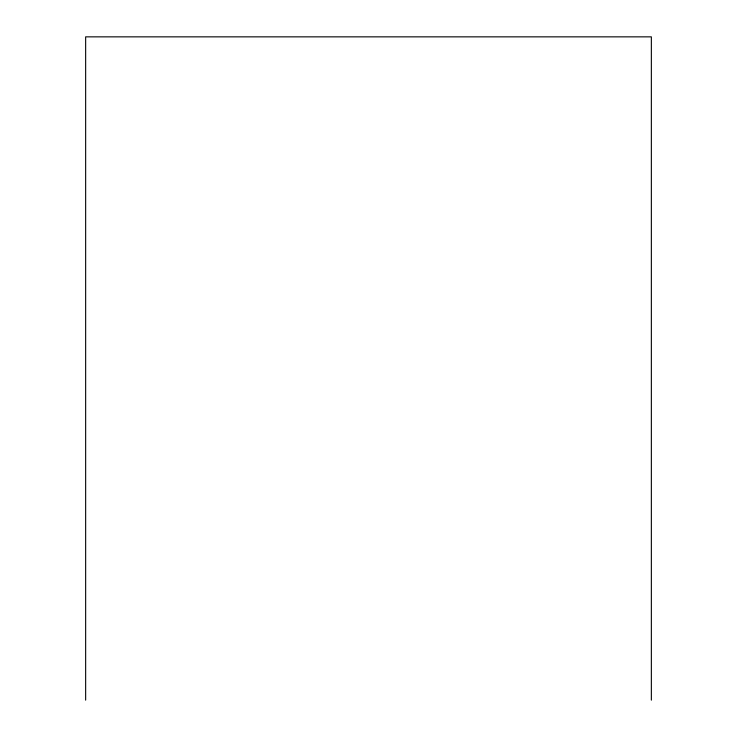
<?xml version="1.0" encoding="UTF-8"?>
<svg xmlns="http://www.w3.org/2000/svg" width="737" height="737" viewBox="0 0 737 737"><rect width="100%" height="100%" fill="white"/><g stroke="black" fill="none" stroke-linecap="round" stroke-linejoin="round"><path stroke-width="1.11" d="M651.351 700.15L651.351 36.85L85.649 36.85L85.649 700.15"/></g></svg>
